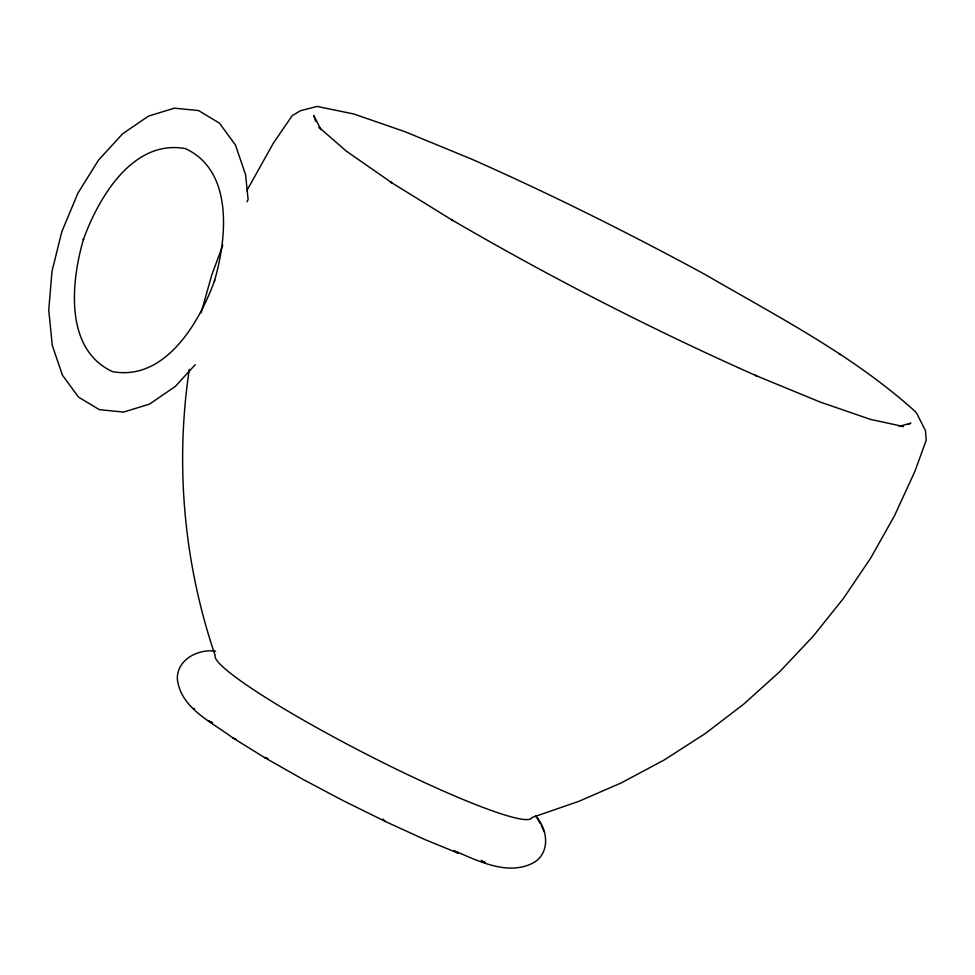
<?xml version="1.0" encoding="UTF-8"?>
<svg xmlns="http://www.w3.org/2000/svg" width="975" height="975" viewBox="0 0 975 975"><rect width="100%" height="100%" fill="white"/><g stroke="black" fill="none" stroke-linecap="round" stroke-linejoin="round"><path stroke-width="1.46" d="M189.308 369.33C174.903 465.087 183.934 563.952 215.207 655.59A177.828 18.903 27.2 0 0 367.331 754.687A177.828 18.903 27.2 0 0 531.765 817.611L578.723 801.377L621.233 782.925L664.17 759.988L705.096 733.663L743.73 704.133L779.842 671.58L813.187 636.224L843.533 598.297L870.712 558.041L894.514 515.714L914.794 471.607L926.25 440.212L925.47 430.633L916.707 413.315L914.806 411.133C852.516 354.949 777.002 316.302 704.949 274.414C628.826 233.135 551.338 194.415 472.156 159.364L405.064 131.722L353.657 113.953L317.094 106.421L300.422 110.723L292.171 115.672L273.305 143.276L246.772 190.734M214.305 281.446C226.773 239.094 233.988 171.1 185.433 148.627C132.746 138.913 98.426 197.913 83.302 239.728L83.618 238.802C71.163 281.141 63.936 349.135 112.503 371.621C165.189 381.322 199.509 322.323 214.622 280.507L214.805 280.02M201.094 312.914L211.782 274.95L222.873 245.078M247.016 201.862L248.113 199.522L245.59 174.647L235.438 144.97L219.399 123.118L198.571 110.565L174.379 108.176L148.456 116.11L122.582 133.831L98.512 160.119L77.903 193.196L61.815 231.733L51.992 271.294L48.75 310.135L52.333 345.601L62.485 375.265L78.524 397.117L99.352 409.671L123.557 412.059L149.48 404.125L175.354 386.417L195.195 364.674M908.103 424.43L910.845 423.15L899.157 426.355M900.583 426.246L903.496 426.526L870.431 419.396L819.926 401.944L755.393 375.375L756.819 375.972C652.287 329.599 550.4 277.339 451.608 219.753L452.851 220.521L390.28 181.862L392.072 182.959L346.43 151.198L319.032 127.396L320.946 129.577L313.743 115.477L315.595 121.168M215.621 651.276C198.437 648.485 176.719 659.551 177.34 679.088C180.777 708.63 212.05 722.122 233.037 738.051L264.968 757.782L302.677 779.208L343.602 800.889L385.222 821.389L382.943 819.11M264.968 757.782L267.845 758.623M264.566 757.49L267.455 758.355M484.331 862.253L485.16 862.558L481.26 860.255M233.037 738.051L235.84 739.123M211.843 722.572L208.345 720.866L212.501 722.694M384.954 821.316L423.906 839.122L458.482 853.332L455.947 851.699M838.695 353.474L840.487 354.571M453.984 850.602C478.396 861.023 508.938 876.927 534.751 862.01C550.729 851.394 547.414 828.384 535.482 815.99M193.867 708.289L194.671 708.849M537.262 817.891L540.26 823.704M541.32 825.849L544.44 831.894"/></g></svg>
